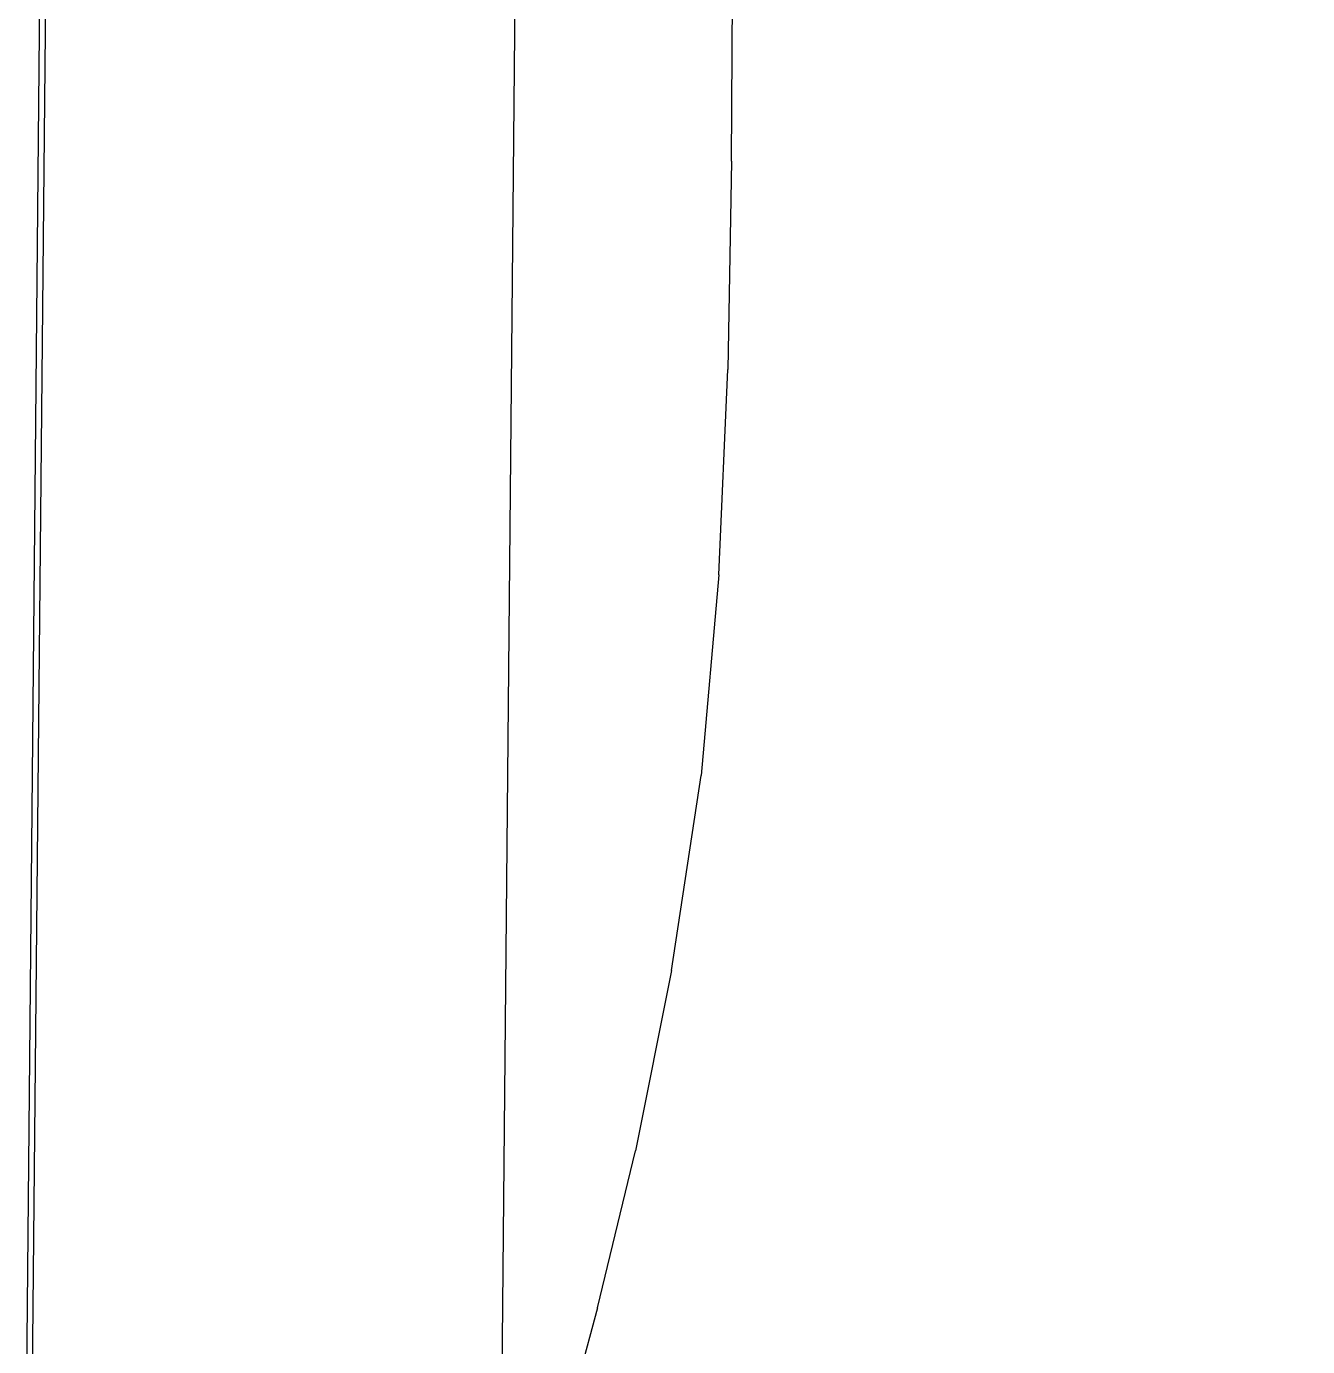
# Model space of a CAD drawing. Extents: x 526875 to 527530, y 3493038 to 3493574.
# Drawn here: x 527098.247 to 527099.499, y 3493322.971 to 3493324.262 of the extents above; entities that cross this region are included whole.
import ezdxf

# ---------------------------------------------------------------- set-up
doc = ezdxf.new("R2010")
doc.units = 0
doc.header["$LTSCALE"] = 2
doc.layers.get('0').update_dxf_attribs({"linetype": 'CONTINUOUS'})
doc.layers.add('L-WATER水景', color=5, linetype='CONTINUOUS')

# ---------------------------------------------------------------- blocks, each defined once
blk = doc.blocks.new('$matou$00000056')
at = {"color": 0, "linetype": 'Continuous'}
for p, q in [((4966.08, 1264.7, 0), (4966.09, -1294.88, 0)), ((4904.36, 1091.2, 0), (4925.82, 1193.21, 0)), ((5272.14, 1182.37, 0), (5272.14, -1212.54, 0)), ((5275.93, 1181.29, 0), (5275.93, -1211.46, 0)), ((4904.36, 1091.2, 0), (4880.7, 962.99, 0)), ((4858.18, 815.75, 0), (4880.7, 962.99, 0)), ((4858.18, 815.75, 0), (4840.12, 656.63, 0)), ((4829.87, 492.82, 0), (4840.12, 656.63, 0)), ((4829.87, 492.82, 0), (4825.29, 325.48, 0)), ((4824.25, 155.78, 0), (4825.29, 325.48, 0)), ((4824.25, 155.78, 0), (4824.62, -15.09, 0))]:
    blk.add_line(p, q, dxfattribs=at)

msp = doc.modelspace()

# ---------------------------------------------------------------- linework, layer by layer
at = {"layer": 'L-WATER水景', "lineweight": 5}
msp.add_circle((527117.3841, 3493306.0291), 19, dxfattribs=at)

# ---------------------------------------------------------------- block references
at = {"layer": 'L-WATER水景', "color": 8, "lineweight": 0, "xscale": 0.0015, "yscale": 0.0012, "zscale": 0.001291236534000011, "rotation": 179.4533750334647}
msp.add_blockref('$matou$00000056', (527106.174, 3493324.2478), dxfattribs=at)

doc.saveas('drawing.dxf')
